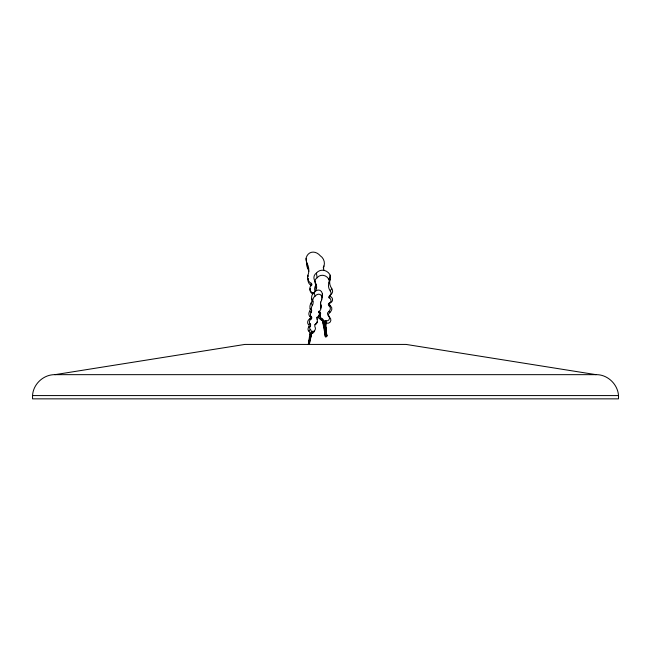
<?xml version="1.0" encoding="UTF-8"?>
<svg xmlns="http://www.w3.org/2000/svg" width="651" height="651" viewBox="0 0 651 651"><rect width="100%" height="100%" fill="white"/><g stroke="black" fill="none" stroke-linecap="round" stroke-linejoin="round"><path stroke-width="0.98" d="M311.536 285.691A1.017 0.806 65.8 0 0 311.113 285.325L311.154 283.275A5.639 4.459 65.8 0 1 307.931 275.21A12.841 10.156 65.8 0 0 307.174 263.533A8.414 6.648 65.8 0 1 306.1 258.48L306.279 257.552A10.587 8.365 65.8 0 1 320.3 255.802A7.584 5.997 65.8 0 1 323.962 265.999A6.209 4.907 65.8 0 0 323.921 270.255M325.492 333.605L325.41 336.787L326.135 336.819L325.842 323.148L325.215 320.805L325.915 320.797A3.133 2.921 46.1 0 0 328.234 315.499L327.632 314.368A3.8 3.54 46.1 0 1 327.534 312.936C329.097 311.105 332.165 308.737 329.146 305.897A1.652 1.546 46.1 0 1 329.504 303A2.889 2.694 46.1 0 0 329.137 297.857L330.399 296.474A0.936 0.871 46.1 0 1 329.837 295.302M325.777 325.052L325.842 323.148L326.647 323.148A3.646 3.393 46.1 0 0 329.349 316.988L328.234 315.499M309.648 341.205L312.098 331.343L309.347 344.428L308.891 344.395L308.387 344.127L309.778 334.533L312.537 331.343A2.555 1.831 -68.9 0 0 314.962 330.081A2.555 1.831 -68.9 0 0 314.978 327.014L314.815 326.094A3.1 2.222 -68.9 0 1 315.019 324.922L317.297 322.424L317.338 319.169A1.351 0.968 -68.9 0 1 318.103 316.809A2.36 1.693 -68.9 0 0 319.527 314.702A2.36 1.693 -68.9 0 0 318.835 312.602L318.941 311.495A3.125 2.238 -68.9 0 0 320.829 306.963L320.927 304.912A8.284 5.94 -68.9 0 1 320.512 302.023M320.829 306.963A7.128 5.102 -68.9 0 1 321.456 300.485L321.561 298.931M321.456 300.485A4.671 3.345 -68.9 0 0 322.107 297.686L322.335 293.52A6.827 4.891 -68.9 0 0 314.181 292.389A4.899 3.507 -68.9 0 0 311.788 298.972A4.004 2.873 -68.9 0 1 311.08 303.04A5.338 3.825 -68.9 0 0 310.145 308.468A2.669 1.912 -68.9 0 1 309.673 311.178A3.751 2.694 -68.9 0 0 309.966 316.378A1.546 1.107 -68.9 0 1 310.389 317.729A1.546 1.107 -68.9 0 1 309.494 319.088A3.092 2.213 -68.9 0 0 307.703 321.806A3.092 2.213 -68.9 0 0 308.558 324.515A1.855 1.326 -68.9 0 1 308.672 327.119A2.84 2.034 -68.9 0 0 308.769 331.058A4.061 2.913 -68.9 0 1 309.778 334.533M320.04 316.036A3.475 3.239 46.1 0 1 320.243 315.629L320.398 314.335A1.953 1.823 46.1 0 0 319.429 311.585A3.255 3.035 46.1 0 1 318.9 311.284M32.55 395.58C33.111 384.147 43.511 374.455 54.953 374.659L596.047 374.659C608.693 374.366 619.711 386.263 618.45 398.851L32.55 398.851L32.55 395.58L618.45 395.58M308.786 271.394A11.043 8.732 65.8 0 0 307.695 268.342A7.234 5.721 65.8 0 1 306.767 264.005L306.922 263.207M314.181 292.389L315.027 296.197A4.207 3.019 -68.9 0 0 312.96 301.852A3.442 2.466 -68.9 0 1 312.358 305.352A4.59 3.288 -68.9 0 0 311.552 310.022A2.295 1.644 -68.9 0 1 311.145 312.35A3.231 2.311 -68.9 0 0 311.398 316.817A1.326 0.952 -68.9 0 1 310.991 319.153A2.661 1.904 -68.9 0 0 309.453 321.488A2.661 1.904 -68.9 0 0 310.185 323.816A1.595 1.139 -68.9 0 1 310.283 326.061A2.441 1.75 -68.9 0 0 310.364 329.447A3.491 2.506 -68.9 0 1 311.235 332.441L308.891 344.395L312.098 331.343M309.347 344.428L308.387 344.127L309.477 339.187M317.175 321.651L316.825 322.888M308.387 344.127L311.235 332.441M329.137 297.857L328.617 297.141L329.04 296.433A3.833 3.572 46.1 0 0 330.269 290.956A8.723 8.137 46.1 0 1 328.926 283.014A5.713 5.33 46.1 0 0 328.942 279.588L330.171 275.227L329.821 274.494A8.365 7.796 46.1 0 0 316.419 273.103A5.997 5.59 46.1 0 0 314.588 280.483M328.926 283.014L330.155 279.214A6.648 6.201 46.1 0 0 330.171 275.227M313.001 293.951A2.091 1.66 65.8 0 0 312.35 293.642L312.586 292.95A4.248 3.361 65.8 0 1 309.917 289.158A4.248 3.361 65.8 0 1 311.463 285.374A1.18 0.936 65.8 0 0 311.154 283.275M320.243 315.629A2.27 2.116 46.1 0 0 319.112 312.431L319.429 311.585M323.23 267.789L323.962 265.999M330.269 290.956L331.717 288.442A10.147 9.456 46.1 0 1 330.155 279.214M311.707 332.62L312.537 331.343M316.573 323.425L314.742 324.719M308.769 331.058L310.364 329.447M315.393 324.377L316.06 323.702M308.672 327.119L310.283 326.061M325.785 327.071L326.892 335.989L325.402 336.453L322.367 320.04M308.558 324.515L310.185 323.816M329.504 303L330.83 302.455A3.353 3.125 46.1 0 0 330.399 296.474M54.953 374.659L244.882 344.428L406.118 344.428L596.047 374.659M329.349 316.988L328.657 315.67A4.419 4.118 46.1 0 1 328.535 314.002C330.35 311.878 333.922 309.119 330.407 305.815L329.146 305.897M325.866 331.034L326.892 335.989L325.402 336.453L324.231 322.139A4.28 3.987 46.1 0 0 321.765 318.477A2.986 2.783 46.1 0 1 320.398 314.335M309.494 319.088L310.991 319.153M316.736 318.917A1.571 1.123 -68.9 0 0 316.874 319.104L317.338 319.169M309.966 316.378L311.398 316.817M328.755 311.447L329.959 312.268M309.673 311.178L311.145 312.35M310.145 308.468L311.552 310.022M311.08 303.04L312.358 305.352M328.942 279.588L328.641 278.954A7.194 6.705 46.1 0 0 317.118 277.765L316.419 273.103M311.788 298.972L312.96 301.852M325.915 320.797L326.647 323.148M315.873 283.657A4.907 4.573 46.1 0 1 315.344 286.147L316.191 288.979A5.623 5.241 46.1 0 0 315.58 291.331M314.994 281.167L315.89 284.69A4.215 3.93 46.1 0 1 316.191 288.979M322.725 320.992L323.156 322.92M322.522 320.146L325.126 332.075M325.557 334.061L325.988 336.046L325.687 334.061M325.882 331.221L326.892 335.989M318.835 312.602L318.608 311.471A2.742 1.961 -68.9 0 1 319.299 314.425M323.71 321.138L325.231 331.074M322.107 297.686L322.033 297.165A5.875 4.207 -68.9 0 0 315.027 296.197M307.931 275.21L308.143 276.805M306.1 258.48L306.767 264.005M307.174 263.533L307.695 268.342M324.694 324.711L325.402 336.453L326.249 336.502L325.215 320.805L324.231 322.139L324.54 323.856A4.972 4.638 46.1 0 0 321.83 320.447A3.475 3.239 46.1 0 1 319.91 316.476M326.135 336.819L325.215 320.805L325.41 336.787M321.765 318.477L321.83 320.447M319.096 314.921A2.742 1.961 -68.9 0 1 318.518 315.776M316.655 317.558A1.571 1.123 -68.9 0 1 316.768 317.273M320.927 304.912A3.637 2.604 -68.9 0 1 320.536 308.362M315.89 284.69A5.151 4.809 46.1 0 1 317.118 277.765M330.407 305.815A1.92 1.79 46.1 0 1 330.83 302.455M315.23 291.746A6.543 6.095 46.1 0 1 315.344 286.147M315.23 281.541A4.907 4.573 46.1 0 1 315.434 281.948M331.717 288.442A4.451 4.15 46.1 0 1 330.285 294.813M319.112 312.431A3.792 3.532 46.1 0 1 318.494 312.081M329.406 303.097A4.793 3.792 65.8 0 1 329.186 303.879M312.35 293.642A3.654 2.889 65.8 0 1 310.25 288.434M312.586 292.95A2.433 1.929 65.8 0 1 313.351 293.308M311.113 285.325A4.85 3.833 65.8 0 1 308.346 278.392M320.845 319.242A4.614 3.646 65.8 0 1 317.818 316.882M322.416 294.122A5.428 3.89 -68.9 0 1 321.895 296.856M314.571 330.529A2.978 2.132 -68.9 0 1 311.292 333.263"/></g></svg>
